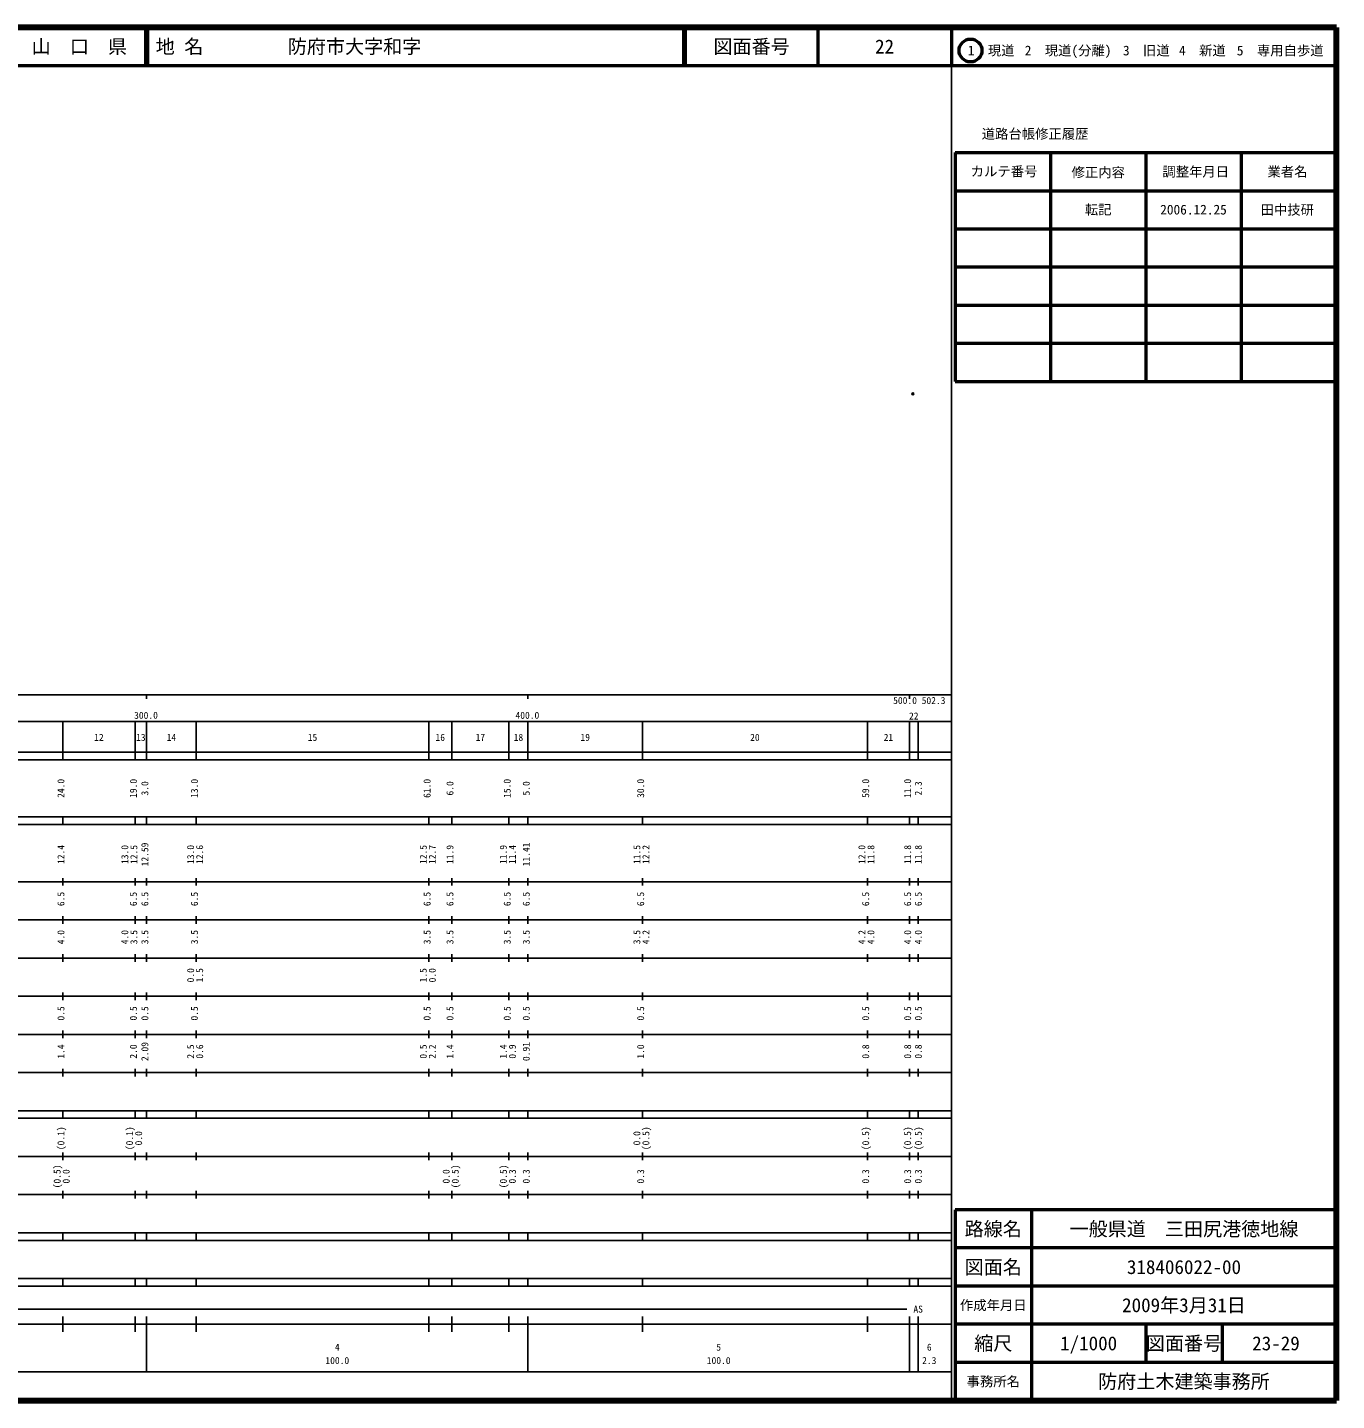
# Model space of a CAD drawing. Units: millimetres on the paper. Extents: x 40 to 680, y 20 to 380.
# Drawn here: x 336.8 to 680, y 20 to 380 of the extents above; entities that cross this region are included whole.
import ezdxf
from ezdxf.enums import TextEntityAlignment as Align

# ---------------------------------------------------------------- set-up
doc = ezdxf.new("R2010")
doc.units = ezdxf.units.MM
doc.header["$PDMODE"] = 32
doc.header["$PDSIZE"] = 0.5
doc.layers.add('M-OTRS', color=6, linetype='Continuous')
doc.layers.add('M-TTL-TXT', color=7, linetype='Continuous')
for name, color, linetype, lineweight in [('M-TTL', 2, 'Continuous', 140), ('M-TTL-BAND', 7, 'Continuous', 25), ('M-TTL-FRAM', 2, 'Continuous', 50), ('M-TTL-LINE', 7, 'Continuous', 50)]:
    doc.layers.add(name, color=color, linetype=linetype, lineweight=lineweight)
doc.styles.add('ＭＳ ゴシック', font='')
doc.styles.get('ＭＳ ゴシック').set_extended_font_data('MS Gothic')

msp = doc.modelspace()

# ---------------------------------------------------------------- linework, layer by layer
at = {"layer": 'M-OTRS'}
msp.add_point((568.915, 283.925), dxfattribs=at)
at = {"layer": 'M-TTL'}
for p, q in [((680, 380), (40, 380)), ((680, 20), (680, 380)), ((40, 20), (680, 20))]:
    msp.add_line(p, q, dxfattribs=at)
at = {"layer": 'M-TTL-BAND'}
for p, q in [((579, 20), (579, 370)), ((40, 205), (579, 205)), ((368, 205), (368, 204)), ((468, 205), (468, 204)), ((568, 205), (568, 204)), ((68, 198), (579, 198)), ((346, 188), (346, 198)), ((365, 188), (365, 198)), ((368, 188), (368, 198)), ((381, 188), (381, 198)), ((442, 188), (442, 198)), ((448, 188), (448, 198)), ((463, 188), (463, 198)), ((468, 188), (468, 198)), ((498, 188), (498, 198)), ((557, 188), (557, 198)), ((568, 188), (568, 198)), ((570.3, 188), (570.3, 198)), ((40, 190), (579, 190)), ((40, 188), (579, 188)), ((40, 173), (579, 173)), ((346, 171), (346, 173)), ((365, 171), (365, 173)), ((368, 171), (368, 173)), ((381, 171), (381, 173)), ((442, 171), (442, 173)), ((448, 171), (448, 173)), ((463, 171), (463, 173)), ((468, 171), (468, 173)), ((498, 171), (498, 173)), ((557, 171), (557, 173)), ((568, 171), (568, 173)), ((570.3, 171), (570.3, 173)), ((40, 171), (579, 171)), ((40, 156), (579, 156)), ((346, 155), (346, 157)), ((365, 155), (365, 157)), ((368, 155), (368, 157)), ((381, 155), (381, 157)), ((442, 155), (442, 157)), ((448, 155), (448, 157)), ((463, 155), (463, 157)), ((468, 155), (468, 157)), ((498, 155), (498, 157)), ((557, 155), (557, 157)), ((568, 155), (568, 157)), ((570.3, 155), (570.3, 157)), ((46, 146), (579, 146)), ((346, 145), (346, 147)), ((365, 145), (365, 147)), ((368, 145), (368, 147)), ((381, 145), (381, 147)), ((442, 145), (442, 147)), ((448, 145), (448, 147)), ((463, 145), (463, 147)), ((468, 145), (468, 147)), ((498, 145), (498, 147)), ((557, 145), (557, 147)), ((568, 145), (568, 147)), ((570.3, 145), (570.3, 147)), ((346, 135), (346, 137)), ((365, 135), (365, 137)), ((368, 135), (368, 137)), ((381, 135), (381, 137)), ((442, 135), (442, 137)), ((448, 135), (448, 137)), ((463, 135), (463, 137)), ((468, 135), (468, 137)), ((498, 135), (498, 137)), ((557, 135), (557, 137)), ((568, 135), (568, 137)), ((570.3, 135), (570.3, 137)), ((52, 136), (579, 136)), ((46, 126), (579, 126)), ((346, 125), (346, 127)), ((365, 125), (365, 127)), ((368, 125), (368, 127)), ((381, 125), (381, 127)), ((442, 125), (442, 127)), ((448, 125), (448, 127)), ((463, 125), (463, 127)), ((468, 125), (468, 127)), ((498, 125), (498, 127)), ((557, 125), (557, 127)), ((568, 125), (568, 127)), ((570.3, 125), (570.3, 127)), ((52, 116), (579, 116)), ((346, 115), (346, 117)), ((365, 115), (365, 117)), ((368, 115), (368, 117)), ((381, 115), (381, 117)), ((442, 115), (442, 117)), ((448, 115), (448, 117)), ((463, 115), (463, 117)), ((468, 115), (468, 117)), ((498, 115), (498, 117)), ((557, 115), (557, 117)), ((568, 115), (568, 117)), ((570.3, 115), (570.3, 117)), ((46, 106), (579, 106)), ((346, 105), (346, 107)), ((365, 105), (365, 107)), ((368, 105), (368, 107)), ((381, 105), (381, 107)), ((442, 105), (442, 107)), ((448, 105), (448, 107)), ((463, 105), (463, 107)), ((468, 105), (468, 107)), ((498, 105), (498, 107)), ((557, 105), (557, 107)), ((568, 105), (568, 107)), ((570.3, 105), (570.3, 107)), ((40, 96), (579, 96)), ((40, 94), (579, 94)), ((346, 94), (346, 96)), ((365, 94), (365, 96)), ((368, 94), (368, 96)), ((381, 94), (381, 96)), ((442, 94), (442, 96)), ((448, 94), (448, 96)), ((463, 94), (463, 96)), ((468, 94), (468, 96)), ((498, 94), (498, 96)), ((557, 94), (557, 96)), ((568, 94), (568, 96)), ((570.3, 94), (570.3, 96)), ((49, 84), (579, 84)), ((346, 83), (346, 85)), ((365, 83), (365, 85)), ((368, 83), (368, 85)), ((381, 83), (381, 85)), ((442, 83), (442, 85)), ((448, 83), (448, 85)), ((463, 83), (463, 85)), ((468, 83), (468, 85)), ((498, 83), (498, 85)), ((557, 83), (557, 85)), ((568, 83), (568, 85)), ((570.3, 83), (570.3, 85)), ((40, 74), (579, 74)), ((346, 73), (346, 75)), ((365, 73), (365, 75)), ((368, 73), (368, 75)), ((381, 73), (381, 75)), ((442, 73), (442, 75)), ((448, 73), (448, 75)), ((463, 73), (463, 75)), ((468, 73), (468, 75)), ((498, 73), (498, 75)), ((557, 73), (557, 75)), ((568, 73), (568, 75)), ((570.3, 73), (570.3, 75)), ((40, 64), (579, 64)), ((40, 62), (579, 62)), ((346, 62), (346, 64)), ((365, 62), (365, 64)), ((368, 62), (368, 64)), ((381, 62), (381, 64)), ((442, 62), (442, 64)), ((448, 62), (448, 64)), ((463, 62), (463, 64)), ((468, 62), (468, 64)), ((498, 62), (498, 64)), ((557, 62), (557, 64)), ((568, 62), (568, 64)), ((570.3, 62), (570.3, 64)), ((40, 52), (579, 52)), ((346, 50), (346, 52)), ((365, 50), (365, 52)), ((368, 50), (368, 52)), ((381, 50), (381, 52)), ((442, 50), (442, 52)), ((448, 50), (448, 52)), ((463, 50), (463, 52)), ((468, 50), (468, 52)), ((498, 50), (498, 52)), ((557, 50), (557, 52)), ((568, 50), (568, 52)), ((570.3, 50), (570.3, 52)), ((40, 50), (579, 50)), ((71, 44), (567.3, 44)), ((40, 40), (579, 40)), ((346, 38), (346, 42)), ((365, 38), (365, 42)), ((368, 27.5), (368, 42)), ((381, 38), (381, 42)), ((442, 38), (442, 42)), ((448, 38), (448, 42)), ((463, 38), (463, 42)), ((468, 27.5), (468, 42)), ((498, 38), (498, 42)), ((557, 38), (557, 42)), ((568, 27.5), (568, 42)), ((570.3, 27.5), (570.3, 42)), ((68, 27.5), (579, 27.5))]:
    msp.add_line(p, q, dxfattribs=at)
at = {"layer": 'M-TTL-FRAM'}
for p, q in [((580, 347.197), (580, 287.197)), ((580, 347.197), (680, 347.197)), ((580, 287.197), (680, 287.197)), ((680, 70), (580, 70)), ((580, 70), (580, 20))]:
    msp.add_line(p, q, dxfattribs=at)
at = {"layer": 'M-TTL-LINE'}
for p, q in [((367.75, 380), (367.75, 370)), ((368.25, 380), (368.25, 370)), ((508.747, 380), (508.747, 370)), ((509.247, 380), (509.247, 370)), ((543.997, 380), (543.997, 370)), ((579, 380), (579, 370)), ((40, 370), (680, 370)), ((605, 347.197), (605, 287.197)), ((630, 347.197), (630, 287.197)), ((655, 347.197), (655, 287.197)), ((580, 337.197), (680, 337.197)), ((580, 327.197), (680, 327.197)), ((580, 317.197), (680, 317.197)), ((580, 307.197), (680, 307.197)), ((580, 297.197), (680, 297.197)), ((600, 70), (600, 20)), ((680, 60), (580, 60)), ((680, 50), (580, 50)), ((680, 40), (580, 40)), ((630, 40), (630, 30)), ((650, 40), (650, 30)), ((680, 30), (580, 30))]:
    msp.add_line(p, q, dxfattribs=at)
msp.add_circle((584.031, 373.958), 3, dxfattribs=at)

# ---------------------------------------------------------------- texts
at = {"layer": 'M-TTL-BAND', "style": 'ＭＳ ゴシック'}
for s, p in [('500.0', (566.861, 202.075)), ('502.3', (574.344, 202.075)), ('300.0', (367.844, 198.195)), ('400.0', (467.844, 198.195)), ('22', (569.15, 198.007)), ('12', (355.5, 192.405)), ('13', (366.5, 192.405)), ('14', (374.5, 192.405)), ('15', (411.5, 192.405)), ('16', (445, 192.405)), ('17', (455.5, 192.405)), ('18', (465.5, 192.405)), ('19', (483, 192.405)), ('20', (527.5, 192.405)), ('21', (562.5, 192.405)), ('AS', (570.3, 42.5)), ('4', (418, 32.523)), ('5', (518, 32.523)), ('6', (573.221, 32.523)), ('100.0', (418, 29.033)), ('100.0', (518, 29.033)), ('2.3', (573.221, 29.033))]:
    msp.add_text(s, height=1.833, dxfattribs=at).set_placement(p, align=Align.BOTTOM_CENTER)
for s, p in [('24.0', (347, 180.5)), ('19.0', (366, 180.5)), ('3.0', (369, 180.5)), ('13.0', (382, 180.5)), ('61.0', (443, 180.5)), ('6.0', (449, 180.5)), ('15.0', (464, 180.5)), ('5.0', (469, 180.5)), ('30.0', (499, 180.5)), ('59.0', (558, 180.5)), ('11.0', (569, 180.5)), ('2.3', (571.8, 180.5)), ('12.59', (369, 163.174)), ('11.41', (469, 163.174)), ('12.4', (347, 163.174)), ('13.0', (363.75, 163.174)), ('12.5', (366.12, 163.174)), ('13.0', (381, 163.174)), ('12.6', (383.37, 163.174)), ('12.5', (442, 163.174)), ('12.7', (444.37, 163.174)), ('11.9', (449, 163.174)), ('11.9', (463, 163.174)), ('11.4', (465.37, 163.174)), ('11.5', (498, 163.174)), ('12.2', (500.37, 163.174)), ('12.0', (557, 163.174)), ('11.8', (559.37, 163.174)), ('11.8', (569, 163.174)), ('11.8', (571.8, 163.174)), ('6.5', (347, 151.5)), ('6.5', (366, 151.5)), ('6.5', (369, 151.5)), ('6.5', (382, 151.5)), ('6.5', (443, 151.5)), ('6.5', (449, 151.5)), ('6.5', (464, 151.5)), ('6.5', (469, 151.5)), ('6.5', (499, 151.5)), ('6.5', (558, 151.5)), ('6.5', (569, 151.5)), ('6.5', (571.8, 151.5)), ('4.0', (347, 141.5)), ('4.0', (363.75, 141.5)), ('3.5', (366.12, 141.5)), ('3.5', (369, 141.5)), ('3.5', (382, 141.5)), ('3.5', (443, 141.5)), ('3.5', (449, 141.5)), ('3.5', (464, 141.5)), ('3.5', (469, 141.5)), ('3.5', (498, 141.5)), ('4.2', (500.37, 141.5)), ('4.2', (557, 141.5)), ('4.0', (559.37, 141.5)), ('4.0', (569, 141.5)), ('4.0', (571.8, 141.5)), ('0.0', (381, 131.5)), ('1.5', (383.37, 131.5)), ('1.5', (442, 131.5)), ('0.0', (444.37, 131.5)), ('0.5', (347, 121.5)), ('0.5', (366, 121.5)), ('0.5', (369, 121.5)), ('0.5', (382, 121.5)), ('0.5', (443, 121.5)), ('0.5', (449, 121.5)), ('0.5', (464, 121.5)), ('0.5', (469, 121.5)), ('0.5', (499, 121.5)), ('0.5', (558, 121.5)), ('0.5', (569, 121.5)), ('0.5', (571.8, 121.5)), ('1.4', (347, 111.5)), ('2.0', (366, 111.5)), ('2.09', (369, 111.5)), ('2.5', (381, 111.5)), ('0.6', (383.37, 111.5)), ('0.5', (442, 111.5)), ('2.2', (444.37, 111.5)), ('1.4', (449, 111.5)), ('1.4', (463, 111.5)), ('0.9', (465.37, 111.5)), ('0.91', (469, 111.5)), ('1.0', (499, 111.5)), ('0.8', (558, 111.5)), ('0.8', (569, 111.5)), ('0.8', (571.8, 111.5)), ('(0.1)', (347, 88.764)), ('(0.1)', (365, 88.764)), ('0.0', (367.37, 88.764)), ('0.0', (498, 88.764)), ('(0.5)', (500.37, 88.764)), ('(0.5)', (558, 88.764)), ('(0.5)', (569, 88.764)), ('(0.5)', (571.8, 88.764)), ('(0.5)', (346, 78.764)), ('0.0', (348.37, 78.764)), ('0.0', (448, 78.764)), ('(0.5)', (450.37, 78.764)), ('(0.5)', (463, 78.764)), ('0.3', (465.37, 78.764)), ('0.3', (469, 78.764)), ('0.3', (499, 78.764)), ('0.3', (558, 78.764)), ('0.3', (569, 78.764)), ('0.3', (571.8, 78.764))]:
    msp.add_text(s, height=1.833, rotation=90, dxfattribs=at).set_placement(p, align=Align.BOTTOM_CENTER)
at = {"layer": 'M-TTL-TXT', "style": 'ＭＳ ゴシック'}
for s, height, p in [('山\u3000口\u3000県', 3.666, (350.375, 375)), ('図面番号', 3.666, (526.622, 375)), ('22', 3.666, (561.497, 375)), ('1\u3000現道', 2.566, (589.448, 373.958)), ('2\u3000現道(分離)', 2.566, (609.619, 373.958)), ('3\u3000旧道', 2.566, (630.121, 373.958)), ('4\u3000新道', 2.566, (644.824, 373.958)), ('5\u3000専用自歩道', 2.566, (665.228, 373.958)), ('道路台帳修正履歴', 2.566, (600.968, 352.113)), ('カルテ番号', 2.566, (592.839, 342.277)), ('修正内容', 2.566, (617.509, 342.023)), ('調整年月日', 2.566, (643.089, 342.197)), ('業者名', 2.566, (667.134, 342.197)), ('転記', 2.566, (617.5, 332.245)), ('2006.12.25', 2.566, (642.5, 332.245)), ('田中技研', 2.566, (667.077, 332.189)), ('路線名', 3.666, (590, 65)), ('路線名', 3.666, (590, 65)), ('一般県道\u3000三田尻港徳地線', 3.666, (640, 65)), ('図面名', 3.666, (590, 55)), ('図面名', 3.666, (590, 55)), ('318406022-00', 3.666, (640, 55)), ('2009年3月31日', 3.666, (640, 45)), ('作成年月日', 2.566, (590, 45)), ('作成年月日', 2.566, (590, 45)), ('縮尺', 3.666, (590, 35)), ('縮尺', 3.666, (590, 35)), ('1/1000', 3.666, (615, 35)), ('図面番号', 3.666, (640, 35)), ('図面番号', 3.666, (640, 35)), ('23-29', 3.666, (664.125, 35)), ('事務所名', 2.566, (590, 25)), ('事務所名', 2.566, (590, 25)), ('防府土木建築事務所', 3.666, (640, 25))]:
    msp.add_text(s, height=height, dxfattribs=at).set_placement(p, align=Align.MIDDLE_CENTER)
for s, p in [('地 名', (370.38, 375)), ('防府市大字和字', (405.024, 375))]:
    msp.add_text(s, height=3.666, dxfattribs=at).set_placement(p, align=Align.MIDDLE_LEFT)

doc.saveas('drawing.dxf')
